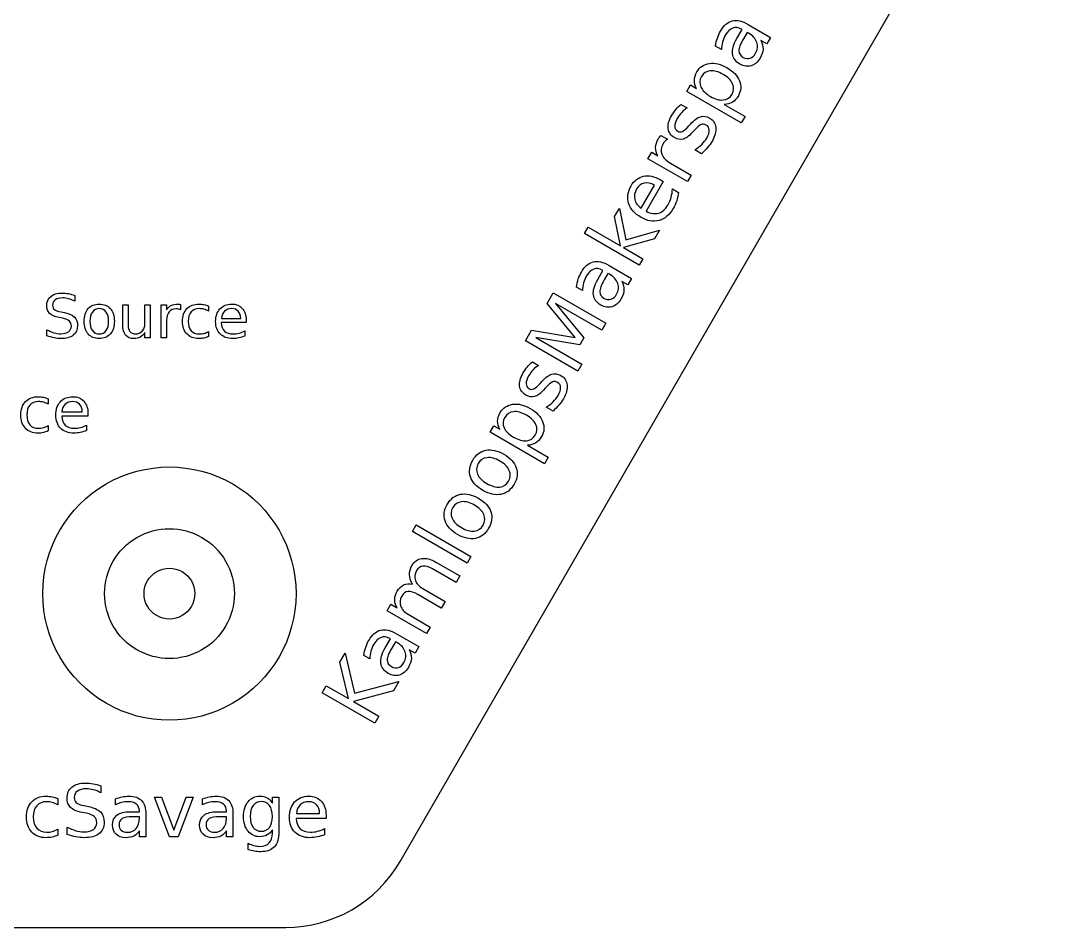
# Model space of a CAD drawing. Extents: x -1 to 378, y 24 to 215.
# Drawn here: x 55.05 to 86.24, y 134.18 to 161.64 of the extents above; entities that cross this region are included whole.
import ezdxf

# ---------------------------------------------------------------- set-up
doc = ezdxf.new("R2010")
doc.units = 0
doc.layers.add('Layer_1', color=7, linetype='CONTINUOUS')

msp = doc.modelspace()

# ---------------------------------------------------------------- linework, layer by layer
at = {"layer": 'Layer_1', "color": 7}
for p, q in [((66.550996, 136.183046), (86.241596, 170.288166)), ((58.792065, 144.289566), (58.792065, 144.289566)), ((23.705706, 134.183046), (63.086896, 134.183046))]:
    msp.add_line(p, q, dxfattribs=at)
at = {"layer": 'Layer_1', "color": 3}
for p, q in [((76.743335, 161.094915), (76.902132, 161.36996)), ((76.902132, 161.36996), (76.882911, 161.381058)), ((77.055654, 161.281324), (76.942989, 161.086252)), ((77.099345, 161.256099), (77.055654, 161.281324)), ((77.087852, 161.524278), (77.769075, 161.130974)), ((77.087889, 161.524257), (77.087852, 161.524278)), ((77.655824, 160.934816), (77.474592, 161.03945)), ((77.769075, 161.130974), (77.655824, 160.934816)), ((76.278886, 160.763215), (76.097655, 160.867849)), ((76.32867, 160.012385), (76.32867, 160.012385)), ((75.231435, 159.493087), (75.345303, 159.690312)), ((75.345303, 159.690312), (75.526534, 159.585678)), ((76.879586, 158.541526), (75.231435, 159.493087)), ((75.053036, 159.102851), (75.238533, 158.995754)), ((75.053045, 159.102838), (75.053036, 159.102851)), ((76.360187, 159.104368), (76.360206, 159.104358)), ((76.360206, 159.104358), (76.993454, 158.738752)), ((75.289512, 158.448906), (75.343241, 158.50744)), ((76.993454, 158.738752), (76.879586, 158.541526)), ((74.439471, 158.1636), (74.64173, 158.048233)), ((75.44589, 158.30603), (75.390512, 158.247033)), ((74.054631, 157.454733), (74.168499, 157.651958)), ((74.168499, 157.651958), (74.353996, 157.544861)), ((75.678273, 157.610399), (75.475715, 157.727346)), ((75.248636, 156.765374), (74.054631, 157.454733)), ((74.733514, 157.325746), (75.362504, 156.962599)), ((75.362504, 156.962599), (75.248636, 156.765374)), ((73.847493, 155.960993), (74.250193, 156.660956)), ((74.516936, 156.768495), (73.996225, 155.866596)), ((74.420981, 156.823894), (74.420987, 156.823891)), ((74.420987, 156.823891), (74.516936, 156.768495)), ((74.794311, 156.547234), (74.979808, 156.440137)), ((73.043948, 155.704249), (73.18859, 155.954776)), ((73.18859, 155.954776), (73.381604, 154.999007)), ((73.220951, 154.82169), (73.043948, 155.704249)), ((72.127358, 155.190109), (72.241226, 155.387335)), ((72.241226, 155.387335), (73.220951, 154.82169)), ((73.786177, 154.23239), (72.127358, 155.190109)), ((74.250262, 155.03621), (73.3169, 154.766294)), ((73.381604, 154.999007), (74.397983, 155.29207)), ((74.397983, 155.29207), (74.250262, 155.03621)), ((73.3169, 154.766294), (73.900045, 154.429616)), ((73.900045, 154.429616), (73.786177, 154.23239)), ((72.530854, 153.798685), (72.689652, 154.073729)), ((72.689652, 154.073729), (72.67043, 154.084827)), ((72.875371, 154.228047), (73.556595, 153.834743)), ((72.875408, 154.228026), (72.875371, 154.228047)), ((72.843174, 153.985093), (72.730508, 153.790022)), ((72.886865, 153.959868), (72.843174, 153.985093)), ((73.556595, 153.834743), (73.443343, 153.638585)), ((72.066405, 153.466984), (71.885174, 153.571618)), ((73.443343, 153.638585), (73.262112, 153.74322)), ((56.697975, 153.321475), (56.697984, 153.321454)), ((56.697984, 153.321454), (56.697984, 153.14641)), ((70.997993, 153.078878), (71.183258, 153.399768)), ((71.183258, 153.399768), (72.774911, 152.480827)), ((57.436366, 152.918944), (57.436368, 152.918942)), ((57.436368, 153.057555), (57.436368, 153.057555)), ((58.146318, 152.431128), (58.146318, 153.033564)), ((58.146318, 153.033564), (58.309812, 153.033564)), ((58.309812, 153.033564), (58.309812, 152.437348)), ((58.557717, 153.057555), (58.557717, 153.057555)), ((58.816292, 152.469332), (58.816292, 153.03356)), ((58.816292, 153.03356), (58.979785, 153.03356)), ((58.979785, 153.03356), (58.979785, 152.038385)), ((59.312095, 152.038449), (59.312095, 153.033624)), ((59.312095, 153.033624), (59.476477, 153.033624)), ((59.476477, 153.033624), (59.476477, 152.879016)), ((59.894103, 153.048719), (59.894984, 152.880733)), ((60.745326, 152.995363), (60.745326, 152.995357)), ((60.745326, 152.995357), (60.745326, 152.842526)), ((71.845386, 152.045225), (70.997993, 153.078878)), ((72.653659, 152.270812), (71.256028, 153.077734)), ((71.256028, 153.077734), (72.110725, 152.037016)), ((56.333673, 152.626624), (56.224384, 152.647955)), ((56.277698, 152.819415), (56.386097, 152.797206)), ((59.476477, 152.562693), (59.476477, 152.038449)), ((61.136289, 152.623942), (61.719176, 152.624827)), ((61.882664, 152.57684), (61.88267, 152.57685)), ((61.88267, 152.57685), (61.88267, 152.496876)), ((55.849417, 152.097045), (55.849417, 152.281864)), ((58.146321, 152.431129), (58.146318, 152.431128)), ((60.745326, 152.227653), (60.745326, 152.0766)), ((61.88267, 152.496876), (61.130956, 152.496876)), ((61.84446, 152.243633), (61.84446, 152.089026)), ((70.342486, 151.943508), (70.527752, 152.264398)), ((70.527752, 152.264398), (71.845386, 152.045225)), ((72.774911, 152.480827), (72.653659, 152.270812)), ((58.816292, 152.038385), (58.816292, 152.191216)), ((58.979785, 152.038385), (58.816292, 152.038385)), ((59.476477, 152.038449), (59.312095, 152.038449)), ((71.934139, 151.024567), (70.342486, 151.943508)), ((71.98578, 151.820606), (70.657144, 152.040437)), ((70.657144, 152.040437), (72.054775, 151.233514)), ((72.110725, 152.037016), (71.98578, 151.820606)), ((70.552502, 151.307696), (70.737999, 151.2006)), ((70.55251, 151.307683), (70.552502, 151.307696)), ((72.054775, 151.233514), (71.934139, 151.024567)), ((70.788978, 150.653752), (70.842706, 150.712286)), ((70.945356, 150.510875), (70.889977, 150.451878)), ((55.892351, 150.186719), (55.892351, 150.186713)), ((55.892351, 150.186713), (55.892351, 150.025303)), ((56.305251, 149.794445), (56.920867, 149.795384)), ((57.093538, 149.744713), (57.093538, 149.660254)), ((57.093538, 149.744707), (57.093538, 149.744713)), ((71.177735, 149.815239), (70.975177, 149.932186)), ((57.093538, 149.660254), (56.299628, 149.660254)), ((57.053186, 149.392799), (57.053186, 149.229514)), ((70.370632, 149.69276), (70.370632, 149.69276)), ((55.892351, 149.375916), (55.892351, 149.216383)), ((69.273396, 149.173462), (69.387264, 149.370687)), ((70.921548, 148.221901), (69.273396, 149.173462)), ((69.387264, 149.370687), (69.568496, 149.266053)), ((70.402149, 148.784743), (70.402167, 148.784733)), ((70.402167, 148.784733), (71.035416, 148.419126)), ((68.745435, 148.325493), (68.745435, 148.325493)), ((68.911747, 148.229473), (68.911747, 148.229473)), ((71.035416, 148.419126), (70.921548, 148.221901)), ((67.974832, 146.990768), (67.974832, 146.990768)), ((68.141144, 146.894748), (68.141144, 146.894748)), ((66.922076, 146.174296), (67.035328, 146.370453)), ((67.035328, 146.370453), (68.694146, 145.412734)), ((68.580894, 145.216577), (66.922076, 146.174296)), ((68.694146, 145.412734), (68.580894, 145.216577)), ((68.240524, 144.627037), (67.526251, 145.039423)), ((67.633724, 145.24034), (68.354392, 144.824262)), ((68.354392, 144.824262), (68.240524, 144.627037)), ((66.924269, 144.575312), (66.924274, 144.575334)), ((67.233322, 144.440962), (67.90815, 144.051349)), ((67.794282, 143.854124), (67.08001, 144.266509)), ((66.154032, 143.770564), (66.2679, 143.967789)), ((66.2679, 143.967789), (66.453397, 143.860693)), ((67.90815, 144.051349), (67.794282, 143.854124)), ((67.348037, 143.081205), (66.154032, 143.770564)), ((66.787077, 143.668043), (67.461905, 143.27843)), ((67.461905, 143.27843), (67.348037, 143.081205)), ((66.092725, 142.647518), (66.251523, 142.922562)), ((66.251523, 142.922562), (66.232301, 142.93366)), ((66.437242, 143.07688), (67.118466, 142.683576)), ((66.437279, 143.076859), (66.437242, 143.07688)), ((66.405045, 142.833926), (66.292379, 142.638855)), ((66.448736, 142.808702), (66.405045, 142.833926)), ((67.005214, 142.487419), (66.823983, 142.592053)), ((67.118466, 142.683576), (67.005214, 142.487419)), ((64.724202, 142.212355), (64.884233, 142.489535)), ((64.884233, 142.489535), (65.170136, 141.271186)), ((65.628276, 142.315817), (65.447045, 142.420451)), ((64.98451, 141.109703), (64.724202, 142.212355)), ((65.170136, 141.271186), (66.508505, 141.627093)), ((66.508505, 141.627093), (66.344783, 141.343518)), ((64.187486, 141.282734), (64.311817, 141.498083)), ((65.779139, 140.363793), (64.187486, 141.282734)), ((64.311817, 141.498083), (64.98451, 141.109703)), ((66.344783, 141.343518), (65.136958, 141.021687)), ((65.136958, 141.021687), (65.90347, 140.579142)), ((65.90347, 140.579142), (65.779139, 140.363793)), ((57.487762, 138.473192), (57.487762, 138.473167)), ((57.487762, 138.473167), (57.487762, 138.262637)), ((56.17862, 138.080985), (56.17862, 138.080961)), ((56.17862, 138.080961), (56.17862, 137.897146)), ((56.982277, 137.869333), (57.112655, 137.842611)), ((57.924855, 137.890772), (57.924855, 138.072448)), ((59.113229, 138.126914), (59.32162, 138.126914)), ((59.562077, 136.929985), (59.113229, 138.126914)), ((59.32162, 138.126914), (59.69566, 137.12235)), ((59.69566, 137.12235), (60.069701, 138.126914)), ((60.278092, 138.126914), (59.82925, 136.929985)), ((60.069701, 138.126914), (60.278092, 138.126914)), ((60.562364, 137.890772), (60.562364, 138.072448)), ((62.679428, 137.945195), (62.679428, 138.126871)), ((62.679428, 138.126871), (62.876064, 138.126871)), ((62.876064, 138.126871), (62.876064, 137.078535)), ((57.049602, 137.637463), (56.918151, 137.66313)), ((58.375836, 137.685568), (58.651559, 137.685568)), ((58.651559, 137.685568), (58.651559, 137.704787)), ((58.848195, 137.612942), (58.848195, 137.612874)), ((58.848195, 137.612874), (58.848195, 136.929985)), ((61.013345, 137.685568), (61.289068, 137.685568)), ((61.289068, 137.685568), (61.289068, 137.704787)), ((61.485704, 137.612942), (61.485704, 137.612874)), ((61.485704, 137.612874), (61.485704, 136.929985)), ((62.679428, 137.542344), (62.679428, 137.542344)), ((63.407198, 137.634264), (64.108259, 137.63533)), ((64.304895, 137.577609), (64.304895, 137.48143)), ((64.304895, 137.577609), (64.304895, 137.577609)), ((58.651559, 137.531711), (58.455989, 137.531655)), ((58.651559, 137.487878), (58.651559, 137.531711)), ((61.289068, 137.531711), (61.093498, 137.531655)), ((61.289068, 137.487878), (61.289068, 137.531711)), ((64.304895, 137.48143), (63.400787, 137.48143)), ((56.17862, 137.157602), (56.17862, 136.975926)), ((56.46717, 137.000509), (56.46717, 137.222794)), ((58.651559, 136.929985), (58.651559, 137.111661)), ((58.848195, 136.929985), (58.651559, 136.929985)), ((59.82925, 136.929985), (59.562077, 136.929985)), ((61.289068, 136.929985), (61.289068, 137.111661)), ((61.485704, 136.929985), (61.289068, 136.929985)), ((62.679428, 137.04327), (62.679428, 137.140515)), ((64.258941, 137.176841), (64.258941, 136.990893)), ((61.950585, 136.537779), (61.950585, 136.729077))]:
    msp.add_line(p, q, dxfattribs=at)
at = {"layer": 'Layer_1', "color": 5}
msp.add_line((57.595372, 144.289566), (57.595372, 144.289566), dxfattribs=at)
at = {"layer": 'Layer_1', "color": 6}
msp.add_line((63.395427, 144.289566), (63.395427, 144.289566), dxfattribs=at)
at = {"layer": 'Layer_1', "color": 3}
for points in [[(76.249033, 161.322022), (76.348744, 161.494727), (76.467996, 161.597869), (76.606788, 161.631447)], [(76.606788, 161.631447), (76.745578, 161.665032), (76.905945, 161.629302), (77.087889, 161.524257)], [(76.156462, 161.112501), (76.181245, 161.188216), (76.212102, 161.258056), (76.249033, 161.322022)], [(76.622257, 161.412149), (76.53845, 161.38188), (76.465567, 161.313087), (76.403606, 161.205767)], [(76.882911, 161.381058), (76.792649, 161.433171), (76.705764, 161.443534), (76.622257, 161.412149)], [(77.350197, 160.979075), (77.31089, 161.089899), (77.227273, 161.18224), (77.099345, 161.256099)], [(76.097655, 160.867849), (76.111396, 160.955629), (76.130998, 161.037179), (76.156462, 161.112501)], [(76.313039, 160.99225), (76.292053, 160.918134), (76.280669, 160.841789), (76.278886, 160.763215)], [(76.403606, 161.205767), (76.364214, 161.137538), (76.334025, 161.066366), (76.313039, 160.99225)], [(76.613018, 160.632846), (76.596901, 160.7625), (76.64034, 160.916523), (76.743335, 161.094915)], [(76.942989, 161.086252), (76.851484, 160.927761), (76.80621, 160.807491), (76.807167, 160.725442)], [(77.314534, 160.651415), (77.377315, 160.760154), (77.389202, 160.869374), (77.350197, 160.979075)], [(77.474592, 161.03945), (77.521235, 160.952824), (77.542682, 160.866053), (77.538932, 160.779139)], [(76.839294, 160.323106), (76.704967, 160.40066), (76.629542, 160.503906), (76.613018, 160.632846)], [(76.807167, 160.725442), (76.808125, 160.643393), (76.852313, 160.577132), (76.939731, 160.526661)], [(77.145431, 160.498878), (77.212621, 160.521682), (77.268988, 160.572528), (77.314534, 160.651415)], [(77.538932, 160.779139), (77.534492, 160.692628), (77.504369, 160.601042), (77.448562, 160.504381)], [(75.536867, 160.088585), (75.620577, 160.233574), (75.746056, 160.31796), (75.913304, 160.341743)], [(75.913304, 160.341743), (76.080966, 160.366242), (76.25861, 160.324328), (76.446237, 160.216002)], [(77.177574, 160.271369), (77.067192, 160.239385), (76.954432, 160.256631), (76.839294, 160.323106)], [(76.939731, 160.526661), (77.00938, 160.48645), (77.077947, 160.477188), (77.145431, 160.498878)], [(77.448562, 160.504381), (77.377986, 160.38214), (77.287657, 160.30447), (77.177574, 160.271369)], [(75.458615, 159.832419), (75.460312, 159.915778), (75.486396, 160.001166), (75.536867, 160.088585)], [(75.937954, 160.11856), (75.821454, 160.107172), (75.73325, 160.049594), (75.673339, 159.945826)], [(76.32867, 160.012385), (76.184397, 160.095682), (76.054158, 160.131073), (75.937954, 160.11856)], [(76.617047, 159.726486), (76.569073, 159.833787), (76.472948, 159.929087), (76.32867, 160.012385)], [(76.446237, 160.216002), (76.633867, 160.107673), (76.75899, 159.974785), (76.821604, 159.817336)], [(75.526534, 159.585678), (75.479261, 159.667934), (75.456621, 159.750181), (75.458615, 159.832419)], [(75.673339, 159.945826), (75.613431, 159.842063), (75.607465, 159.736532), (75.655441, 159.629235)], [(76.598694, 159.411572), (76.658605, 159.51534), (76.664722, 159.620311), (76.617047, 159.726486)], [(76.821604, 159.817336), (76.884628, 159.660605), (76.874285, 159.509746), (76.790575, 159.364756)], [(75.655441, 159.629235), (75.703118, 159.523054), (75.799093, 159.428316), (75.943367, 159.34502)], [(76.334535, 159.23716), (76.450733, 159.249671), (76.538786, 159.307809), (76.598694, 159.411572)], [(74.902908, 158.953556), (74.950497, 159.011369), (75.000542, 159.061129), (75.053045, 159.102838)], [(75.943367, 159.34502), (76.087644, 159.261721), (76.218034, 159.225768), (76.334535, 159.23716)], [(76.608892, 159.168306), (76.537961, 159.125869), (76.455059, 159.104556), (76.360187, 159.104368)], [(76.790575, 159.364756), (76.740104, 159.277338), (76.679543, 159.211855), (76.608892, 159.168306)], [(74.664698, 158.366152), (74.649535, 158.481045), (74.684217, 158.611694), (74.768744, 158.758099)], [(74.768744, 158.758099), (74.8106, 158.830596), (74.855321, 158.895748), (74.902908, 158.953556)], [(75.074859, 158.859976), (75.026154, 158.808497), (74.983336, 158.750775), (74.946405, 158.686809)], [(75.238533, 158.995754), (75.17809, 158.956732), (75.123531, 158.911473), (75.074859, 158.859976)], [(75.641215, 158.730558), (75.729285, 158.758366), (75.822005, 158.744161), (75.919373, 158.687945)], [(74.946405, 158.686809), (74.890189, 158.589441), (74.862854, 158.507616), (74.8644, 158.441337)], [(74.8644, 158.441337), (74.866357, 158.375769), (74.897181, 158.325754), (74.956871, 158.291292)], [(75.094706, 158.281358), (75.140399, 158.301407), (75.205334, 158.357257), (75.289512, 158.448906)], [(75.343241, 158.50744), (75.453524, 158.629499), (75.552849, 158.703872), (75.641215, 158.730558)], [(75.664006, 158.494235), (75.615066, 158.475139), (75.542361, 158.412403), (75.44589, 158.30603)], [(75.817993, 158.477824), (75.764689, 158.508598), (75.71336, 158.514069), (75.664006, 158.494235)], [(75.909235, 158.325649), (75.905982, 158.393858), (75.875568, 158.444583), (75.817993, 158.477824)], [(75.919373, 158.687945), (76.030248, 158.623932), (76.092581, 158.52919), (76.106373, 158.403721)], [(74.400636, 158.113529), (74.411298, 158.129177), (74.424243, 158.145868), (74.439471, 158.1636)], [(74.855888, 158.09657), (74.743594, 158.161403), (74.679864, 158.251264), (74.664698, 158.366152)], [(74.956871, 158.291292), (75.002356, 158.265031), (75.048301, 158.26172), (75.094706, 158.281358)], [(75.390512, 158.247033), (75.294757, 158.140273), (75.20499, 158.075067), (75.121213, 158.051416)], [(75.833058, 158.085338), (75.886401, 158.177732), (75.911793, 158.257835), (75.909235, 158.325649)], [(76.106373, 158.403721), (76.120576, 158.278963), (76.083362, 158.139828), (75.994732, 157.986316)], [(74.285955, 157.798775), (74.288562, 157.8854), (74.317152, 157.975976), (74.371726, 158.070501)], [(74.371726, 158.070501), (74.379524, 158.084007), (74.38916, 158.098349), (74.400636, 158.113529)], [(74.513351, 157.911978), (74.44934, 157.801107), (74.436348, 157.694893), (74.474375, 157.593334)], [(74.572173, 157.991735), (74.551012, 157.969835), (74.531405, 157.943249), (74.513351, 157.911978)], [(74.64173, 158.048233), (74.616226, 158.033559), (74.59304, 158.014727), (74.572173, 157.991735)], [(75.121213, 158.051416), (75.036723, 158.028175), (74.948282, 158.043226), (74.855888, 158.09657)], [(75.475715, 157.727346), (75.555239, 157.77809), (75.624907, 157.833103), (75.684719, 157.892385)], [(75.684719, 157.892385), (75.74381, 157.952083), (75.793257, 158.016401), (75.833058, 158.085338)], [(75.994732, 157.986316), (75.957801, 157.92235), (75.912843, 157.85923), (75.859858, 157.796956)], [(74.353996, 157.544861), (74.305298, 157.627939), (74.282618, 157.712577), (74.285955, 157.798775)], [(74.474375, 157.593334), (74.5121, 157.492905), (74.59848, 157.403709), (74.733514, 157.325746)], [(75.859858, 157.796956), (75.807972, 157.73499), (75.747444, 157.672805), (75.678273, 157.610399)], [(73.543251, 156.635569), (73.635987, 156.796192), (73.761116, 156.893101), (73.918638, 156.926296)], [(73.918638, 156.926296), (74.075853, 156.960612), (74.243301, 156.926478), (74.420981, 156.823894)], [(73.469142, 156.108357), (73.415145, 156.280732), (73.439848, 156.456469), (73.543251, 156.635569)], [(73.940948, 156.718677), (73.843339, 156.697327), (73.766632, 156.638323), (73.710827, 156.541667)], [(74.250193, 156.660956), (74.141934, 156.721289), (74.038853, 156.74053), (73.940948, 156.718677)], [(73.710827, 156.541667), (73.647636, 156.432216), (73.627874, 156.326593), (73.651543, 156.224797)], [(74.657128, 156.053598), (74.700621, 156.128931), (74.733445, 156.207111), (74.755602, 156.288139)], [(74.755602, 156.288139), (74.778164, 156.369871), (74.791068, 156.456236), (74.794311, 156.547234)], [(74.979808, 156.440137), (74.969045, 156.352537), (74.95014, 156.267266), (74.923094, 156.184326)], [(73.842857, 155.682225), (73.647412, 155.795066), (73.52284, 155.93711), (73.469142, 156.108357)], [(73.651543, 156.224797), (73.675627, 156.123711), (73.740943, 156.035777), (73.847493, 155.960993)], [(74.375551, 155.809631), (74.488176, 155.842212), (74.582035, 155.923535), (74.657128, 156.053598)], [(74.816656, 155.945857), (74.706686, 155.755383), (74.564054, 155.63636), (74.388762, 155.588789)], [(74.923094, 156.184326), (74.89604, 156.101391), (74.86056, 156.021901), (74.816656, 155.945857)], [(74.388762, 155.588789), (74.21388, 155.541929), (74.031912, 155.573075), (73.842857, 155.682225)], [(73.996225, 155.866596), (74.136192, 155.797177), (74.262634, 155.778188), (74.375551, 155.809631)], [(72.036553, 154.025791), (72.136261, 154.198492), (72.255513, 154.301634), (72.394307, 154.335216)], [(72.409776, 154.115918), (72.32597, 154.08565), (72.253086, 154.016856), (72.191125, 153.909536)], [(72.394307, 154.335216), (72.533098, 154.368801), (72.693464, 154.333071), (72.875408, 154.228026)], [(72.67043, 154.084827), (72.580168, 154.13694), (72.493284, 154.147303), (72.409776, 154.115918)], [(71.885174, 153.571618), (71.898913, 153.659394), (71.918515, 153.740944), (71.943981, 153.81627)], [(71.943981, 153.81627), (71.968765, 153.891985), (71.999622, 153.961825), (72.036553, 154.025791)], [(72.191125, 153.909536), (72.151733, 153.841307), (72.121544, 153.770135), (72.100558, 153.696019)], [(72.400537, 153.336615), (72.384421, 153.466269), (72.42786, 153.620292), (72.530854, 153.798685)], [(72.730508, 153.790022), (72.639003, 153.63153), (72.59373, 153.51126), (72.594687, 153.429211)], [(73.137716, 153.682844), (73.09841, 153.793668), (73.014792, 153.886009), (72.886865, 153.959868)], [(72.100558, 153.696019), (72.07957, 153.6219), (72.068186, 153.545555), (72.066405, 153.466984)], [(73.102053, 153.355184), (73.164834, 153.463923), (73.176721, 153.573143), (73.137716, 153.682844)], [(73.326451, 153.482908), (73.322009, 153.396393), (73.291886, 153.304807), (73.236081, 153.20815)], [(73.262112, 153.74322), (73.308752, 153.656589), (73.330199, 153.569818), (73.326451, 153.482908)], [(55.844078, 153.010483), (55.844078, 153.127772), (55.885248, 153.220181), (55.967588, 153.28771)], [(55.967588, 153.28771), (56.050519, 153.355239), (56.164549, 153.389003), (56.309679, 153.389003)], [(56.103544, 153.186391), (56.050822, 153.148482), (56.02446, 153.094577), (56.02446, 153.024676)], [(56.330125, 153.243254), (56.232385, 153.243254), (56.156858, 153.2243), (56.103544, 153.186391)], [(56.309679, 153.389003), (56.371877, 153.389003), (56.43526, 153.383376), (56.499828, 153.372121)], [(56.505169, 153.219265), (56.444751, 153.235258), (56.386403, 153.243254), (56.330125, 153.243254)], [(56.499828, 153.372121), (56.564399, 153.360866), (56.630448, 153.343984), (56.697975, 153.321475)], [(56.697984, 153.14641), (56.629862, 153.178988), (56.565591, 153.203273), (56.505169, 153.219265)], [(72.626813, 153.026875), (72.492486, 153.104429), (72.417061, 153.207675), (72.400537, 153.336615)], [(72.594687, 153.429211), (72.595644, 153.347162), (72.639832, 153.280902), (72.72725, 153.230431)], [(72.72725, 153.230431), (72.796899, 153.190219), (72.865465, 153.180956), (72.932947, 153.202641)], [(72.932947, 153.202641), (73.000137, 153.225445), (73.056505, 153.276293), (73.102053, 153.355184)], [(73.236081, 153.20815), (73.165506, 153.085909), (73.075175, 153.008237), (72.96509, 152.975132)], [(55.933828, 152.773241), (55.873995, 152.830108), (55.844078, 152.909189), (55.844078, 153.010483)], [(56.02446, 153.024676), (56.02446, 152.966029), (56.041936, 152.921601), (56.076886, 152.891393)], [(56.076886, 152.891393), (56.11243, 152.861773), (56.179367, 152.83778), (56.277698, 152.819415)], [(56.979653, 152.535088), (56.979653, 152.698581), (57.019934, 152.826532), (57.100495, 152.918942)], [(57.100495, 152.918942), (57.18165, 153.011351), (57.293608, 153.057555), (57.436368, 153.057555)], [(57.436368, 152.918942), (57.348697, 152.918942), (57.279391, 152.884584), (57.228448, 152.815869)], [(57.643398, 152.814982), (57.592455, 152.88429), (57.523444, 152.918944), (57.436366, 152.918944)], [(57.436368, 153.057555), (57.578535, 153.057555), (57.690196, 153.011351), (57.77135, 152.918942)], [(57.77135, 152.918942), (57.852505, 152.826532), (57.893082, 152.698581), (57.893082, 152.535088)], [(59.476477, 152.879016), (59.510835, 152.939435), (59.555558, 152.984158), (59.610647, 153.013187)], [(59.763474, 152.911888), (59.671065, 152.911888), (59.599981, 152.881679), (59.550222, 152.821261)], [(59.610647, 153.013187), (59.665734, 153.042807), (59.732672, 153.057617), (59.811459, 153.057617)], [(59.834562, 152.903832), (59.813239, 152.909203), (59.789543, 152.911888), (59.763474, 152.911888)], [(59.811459, 153.057617), (59.822714, 153.057617), (59.835155, 153.056736), (59.848783, 153.054972)], [(59.894984, 152.880733), (59.876619, 152.891395), (59.856478, 152.899095), (59.834562, 152.903832)], [(59.848783, 153.054972), (59.862411, 153.05377), (59.877517, 153.051685), (59.894103, 153.048719)], [(59.958072, 152.535097), (59.958072, 152.697406), (60.0025, 152.825061), (60.091355, 152.918063)], [(60.091355, 152.918063), (60.180801, 153.011064), (60.303125, 153.057565), (60.458325, 153.057565)], [(60.465433, 152.918941), (60.3594, 152.918941), (60.277061, 152.885176), (60.218417, 152.817648)], [(60.458325, 153.057565), (60.508675, 153.057565), (60.557842, 153.052234), (60.605824, 153.041572)], [(60.605824, 152.899389), (60.559619, 152.912424), (60.512822, 152.918941), (60.465433, 152.918941)], [(60.605824, 153.041572), (60.653802, 153.031504), (60.700302, 153.016101), (60.745326, 152.995363)], [(60.745326, 152.842526), (60.69912, 152.868002), (60.65262, 152.886956), (60.605824, 152.899389)], [(60.960352, 152.526193), (60.960352, 152.689094), (61.004188, 152.818229), (61.091858, 152.913601)], [(61.091858, 152.913601), (61.18012, 153.009564), (61.29889, 153.057545), (61.448167, 153.057545)], [(61.230476, 152.841636), (61.175981, 152.7901), (61.144586, 152.717535), (61.136289, 152.623942)], [(61.449947, 152.918941), (61.358723, 152.918941), (61.285565, 152.893173), (61.230476, 152.841636)], [(61.448167, 153.057545), (61.582042, 153.057545), (61.687779, 153.014303), (61.765378, 152.927817)], [(61.643651, 152.838967), (61.595073, 152.892283), (61.530505, 152.918941), (61.449947, 152.918941)], [(61.719176, 152.624827), (61.717973, 152.714274), (61.692799, 152.785654), (61.643651, 152.838967)], [(61.765378, 152.927817), (61.843569, 152.841924), (61.882664, 152.724932), (61.882664, 152.57684)], [(72.96509, 152.975132), (72.85471, 152.943152), (72.741951, 152.9604), (72.626813, 153.026875)], [(56.224384, 152.647955), (56.090509, 152.674609), (55.993657, 152.716371), (55.933828, 152.773241)], [(56.530043, 152.543993), (56.490354, 152.580715), (56.424898, 152.608259), (56.333673, 152.626624)], [(56.386097, 152.797206), (56.519972, 152.771739), (56.618601, 152.726719), (56.681985, 152.662147)], [(56.590465, 152.391162), (56.590465, 152.456326), (56.570324, 152.50727), (56.530043, 152.543993)], [(56.681985, 152.662147), (56.745962, 152.598169), (56.777951, 152.512276), (56.777951, 152.404467)], [(57.100495, 152.151235), (57.019934, 152.244236), (56.979653, 152.372187), (56.979653, 152.535088)], [(57.228448, 152.815869), (57.177505, 152.747747), (57.152033, 152.654154), (57.152033, 152.535088)], [(57.152033, 152.535088), (57.152033, 152.416022), (57.177208, 152.322132), (57.227558, 152.253418)], [(57.719813, 152.535089), (57.719813, 152.65297), (57.694341, 152.746268), (57.643398, 152.814982)], [(57.643398, 152.254307), (57.694341, 152.323023), (57.719813, 152.416616), (57.719813, 152.535089)], [(57.893082, 152.535088), (57.893082, 152.372187), (57.852505, 152.244236), (57.77135, 152.151235)], [(59.550222, 152.821261), (59.501059, 152.761428), (59.476477, 152.675239), (59.476477, 152.562693)], [(60.090466, 152.15391), (60.002203, 152.248096), (59.958072, 152.375158), (59.958072, 152.535097)], [(60.218417, 152.817648), (60.15977, 152.750712), (60.130447, 152.656526), (60.130447, 152.535089)], [(60.130447, 152.535089), (60.130447, 152.413654), (60.15977, 152.319172), (60.218417, 152.251642)], [(61.098967, 152.151225), (61.006557, 152.243635), (60.960352, 152.368624), (60.960352, 152.526193)], [(55.849417, 152.281864), (55.922277, 152.240989), (55.993657, 152.210187), (56.063557, 152.189457)], [(56.269701, 152.158362), (56.372181, 152.158362), (56.451262, 152.178502), (56.506944, 152.218784)], [(56.506944, 152.218784), (56.562625, 152.259066), (56.590465, 152.316525), (56.590465, 152.391162)], [(56.777951, 152.404467), (56.777951, 152.275924), (56.734708, 152.17848), (56.648223, 152.112135)], [(57.227558, 152.253418), (57.278501, 152.185296), (57.348104, 152.151235), (57.436366, 152.151235)], [(57.436366, 152.151235), (57.523444, 152.151235), (57.592455, 152.185592), (57.643398, 152.254307)], [(58.235181, 152.119248), (58.175941, 152.190336), (58.146321, 152.294296), (58.146321, 152.431129)], [(58.309812, 152.437348), (58.309812, 152.343161), (58.328177, 152.272374), (58.364907, 152.224985)], [(58.364907, 152.224985), (58.401638, 152.178186), (58.456728, 152.154787), (58.530177, 152.154787)], [(58.530177, 152.154787), (58.61844, 152.154787), (58.688043, 152.182924), (58.738987, 152.239198)], [(58.738987, 152.239198), (58.790523, 152.295472), (58.816292, 152.372183), (58.816292, 152.469332)], [(60.218417, 152.251642), (60.277064, 152.184706), (60.359402, 152.151238), (60.465433, 152.151238)], [(60.605824, 152.1699), (60.652623, 152.182935), (60.699124, 152.202186), (60.745326, 152.227653)], [(61.130956, 152.496876), (61.138091, 152.384326), (61.171855, 152.298433), (61.232249, 152.239196)], [(61.232249, 152.239196), (61.293261, 152.18055), (61.377969, 152.151226), (61.486374, 152.151226)], [(61.668527, 152.174325), (61.727767, 152.189724), (61.786411, 152.212827), (61.84446, 152.243633)], [(56.068889, 152.033953), (55.998394, 152.048174), (55.925237, 152.069204), (55.849417, 152.097045)], [(56.063557, 152.189457), (56.133459, 152.168727), (56.202174, 152.158362), (56.269701, 152.158362)], [(56.269701, 152.012622), (56.20691, 152.012622), (56.139973, 152.019732), (56.068889, 152.033953)], [(56.648223, 152.112135), (56.56233, 152.045793), (56.436156, 152.012622), (56.269701, 152.012622)], [(57.436368, 152.012621), (57.293608, 152.012621), (57.18165, 152.058825), (57.100495, 152.151235)], [(57.77135, 152.151235), (57.690196, 152.058825), (57.578535, 152.012621), (57.436368, 152.012621)], [(58.495525, 152.012616), (58.381199, 152.012616), (58.294417, 152.04816), (58.235181, 152.119248)], [(58.677679, 152.056156), (58.625549, 152.027129), (58.564831, 152.012616), (58.495525, 152.012616)], [(58.816292, 152.191216), (58.776603, 152.130797), (58.730399, 152.085778), (58.677679, 152.056156)], [(60.447662, 152.01263), (60.297793, 152.01263), (60.178728, 152.059724), (60.090466, 152.15391)], [(60.603159, 152.028623), (60.554588, 152.017961), (60.502756, 152.01263), (60.447662, 152.01263)], [(60.465433, 152.151238), (60.512825, 152.151238), (60.559622, 152.157459), (60.605824, 152.1699)], [(60.745326, 152.0766), (60.699714, 152.055277), (60.652325, 152.039284), (60.603159, 152.028623)], [(61.476601, 152.012611), (61.317846, 152.012611), (61.191968, 152.058816), (61.098967, 152.151225)], [(61.664084, 152.032163), (61.602479, 152.019128), (61.539985, 152.012611), (61.476601, 152.012611)], [(61.486374, 152.151226), (61.549165, 152.151226), (61.609883, 152.158926), (61.668527, 152.174325)], [(61.84446, 152.089026), (61.785813, 152.064143), (61.725688, 152.045189), (61.664084, 152.032163)], [(70.402373, 151.158402), (70.449962, 151.216214), (70.500008, 151.265975), (70.55251, 151.307683)], [(70.164164, 150.570998), (70.149, 150.68589), (70.183682, 150.816539), (70.268209, 150.962944)], [(70.268209, 150.962944), (70.310063, 151.035437), (70.354784, 151.100589), (70.402373, 151.158402)], [(70.574324, 151.064821), (70.525619, 151.013343), (70.482801, 150.955621), (70.44587, 150.891655)], [(70.737999, 151.2006), (70.677555, 151.161577), (70.622997, 151.116318), (70.574324, 151.064821)], [(71.140681, 150.935404), (71.228751, 150.963211), (71.32147, 150.949007), (71.418839, 150.892791)], [(70.44587, 150.891655), (70.389654, 150.794286), (70.36232, 150.712462), (70.363866, 150.646182)], [(70.363866, 150.646182), (70.365823, 150.580614), (70.396646, 150.530599), (70.456337, 150.496137)], [(70.594171, 150.486203), (70.639864, 150.506252), (70.7048, 150.562102), (70.788978, 150.653752)], [(70.842706, 150.712286), (70.952989, 150.834344), (71.052314, 150.908717), (71.140681, 150.935404)], [(71.163471, 150.699081), (71.114508, 150.679943), (71.041803, 150.617208), (70.945356, 150.510875)], [(71.317458, 150.682669), (71.264155, 150.713444), (71.212826, 150.718914), (71.163471, 150.699081)], [(71.4087, 150.530494), (71.405447, 150.598703), (71.375033, 150.649428), (71.317458, 150.682669)], [(71.418839, 150.892791), (71.529713, 150.828777), (71.592047, 150.734036), (71.605839, 150.608566)], [(70.355354, 150.301415), (70.243059, 150.366248), (70.179329, 150.456109), (70.164164, 150.570998)], [(70.456337, 150.496137), (70.501822, 150.469876), (70.547767, 150.466565), (70.594171, 150.486203)], [(70.889977, 150.451878), (70.794222, 150.345118), (70.704456, 150.279913), (70.620678, 150.256261)], [(71.332523, 150.290183), (71.385867, 150.382577), (71.411259, 150.46268), (71.4087, 150.530494)], [(71.605839, 150.608566), (71.620041, 150.483808), (71.582827, 150.344671), (71.494194, 150.191155)], [(55.060904, 149.700614), (55.060904, 149.872033), (55.107825, 150.006853), (55.201668, 150.105075)], [(55.201668, 150.105075), (55.296136, 150.203297), (55.425326, 150.252408), (55.589239, 150.252408)], [(55.596746, 150.106011), (55.48476, 150.106011), (55.397799, 150.070351), (55.335863, 149.99903)], [(55.589239, 150.252408), (55.642418, 150.252408), (55.694345, 150.246777), (55.745018, 150.235514)], [(55.745018, 150.085365), (55.696223, 150.099129), (55.646799, 150.106011), (55.596746, 150.106011)], [(55.745018, 150.235514), (55.795688, 150.224877), (55.844799, 150.208612), (55.892351, 150.186719)], [(55.892351, 150.025303), (55.843556, 150.052206), (55.794445, 150.072226), (55.745018, 150.085365)], [(56.11945, 149.691217), (56.11945, 149.863262), (56.165746, 149.999647), (56.258338, 150.100371)], [(56.258338, 150.100371), (56.351555, 150.201721), (56.476991, 150.252396), (56.634647, 150.252396)], [(56.404728, 150.024358), (56.347172, 149.969928), (56.314013, 149.89329), (56.305251, 149.794445)], [(56.63652, 150.106004), (56.540175, 150.106004), (56.462911, 150.078789), (56.404728, 150.024358)], [(56.634647, 150.252396), (56.776037, 150.252396), (56.88771, 150.206726), (56.969665, 150.115386)], [(56.841097, 150.021545), (56.789794, 150.077851), (56.721601, 150.106004), (56.63652, 150.106004)], [(56.920867, 149.795384), (56.919584, 149.889853), (56.892994, 149.96524), (56.841097, 150.021545)], [(56.969665, 150.115386), (57.052247, 150.024671), (57.093538, 149.901112), (57.093538, 149.744707)], [(69.578829, 149.768959), (69.662536, 149.913945), (69.788015, 149.998331), (69.955266, 150.022118)], [(69.955266, 150.022118), (70.122928, 150.046617), (70.300572, 150.004703), (70.488199, 149.896377)], [(70.620678, 150.256261), (70.536189, 150.23302), (70.447747, 150.248072), (70.355354, 150.301415)], [(70.975177, 149.932186), (71.054703, 149.982933), (71.124372, 150.037948), (71.184184, 150.097231)], [(71.184184, 150.097231), (71.243276, 150.156929), (71.292722, 150.221246), (71.332523, 150.290183)], [(71.494194, 150.191155), (71.457266, 150.127193), (71.412308, 150.064073), (71.35932, 150.001795)], [(55.335863, 149.99903), (55.27393, 149.928335), (55.242963, 149.828862), (55.242963, 149.70061)], [(69.500577, 149.512794), (69.502274, 149.596153), (69.528358, 149.681541), (69.578829, 149.768959)], [(69.979915, 149.798935), (69.863416, 149.787547), (69.775212, 149.729969), (69.715301, 149.626201)], [(70.370632, 149.69276), (70.226359, 149.776056), (70.09612, 149.811448), (69.979915, 149.798935)], [(70.488199, 149.896377), (70.675829, 149.788048), (70.800952, 149.655159), (70.863566, 149.497711)], [(71.35932, 150.001795), (71.307437, 149.939834), (71.246909, 149.877648), (71.177735, 149.815239)], [(55.200729, 149.298028), (55.107512, 149.397502), (55.060904, 149.531697), (55.060904, 149.700614)], [(55.242963, 149.70061), (55.242963, 149.572358), (55.27393, 149.472572), (55.335863, 149.401251)], [(55.335863, 149.401251), (55.397796, 149.330556), (55.484757, 149.295209), (55.596746, 149.295209)], [(56.265845, 149.2952), (56.168248, 149.392797), (56.11945, 149.524802), (56.11945, 149.691217)], [(56.299628, 149.660254), (56.307163, 149.541386), (56.342824, 149.450672), (56.406609, 149.38811)], [(56.867377, 149.319607), (56.929935, 149.335872), (56.991872, 149.360269), (57.053186, 149.392799)], [(69.568496, 149.266053), (69.521222, 149.348309), (69.498583, 149.430555), (69.500577, 149.512794)], [(69.715301, 149.626201), (69.655393, 149.522438), (69.649427, 149.416907), (69.697403, 149.30961)], [(70.659009, 149.40686), (70.611035, 149.514162), (70.51491, 149.609461), (70.370632, 149.69276)], [(70.640656, 149.091947), (70.700567, 149.195715), (70.706684, 149.300686), (70.659009, 149.40686)], [(70.863566, 149.497711), (70.926587, 149.340976), (70.916244, 149.190116), (70.832537, 149.045131)], [(55.577977, 149.148818), (55.419696, 149.148818), (55.293946, 149.198555), (55.200729, 149.298028)], [(55.742202, 149.165712), (55.690898, 149.15445), (55.636156, 149.148818), (55.577977, 149.148818)], [(55.596746, 149.295209), (55.646799, 149.295209), (55.696223, 149.301778), (55.745018, 149.314916)], [(55.892351, 149.216383), (55.844181, 149.193857), (55.794131, 149.176967), (55.742202, 149.165712)], [(55.745018, 149.314916), (55.794438, 149.32868), (55.843549, 149.349013), (55.892351, 149.375916)], [(56.664676, 149.148806), (56.497011, 149.148806), (56.364067, 149.197604), (56.265845, 149.2952)], [(56.406609, 149.38811), (56.471043, 149.326176), (56.560507, 149.29521), (56.674999, 149.29521)], [(56.862685, 149.169452), (56.797617, 149.155688), (56.731614, 149.148806), (56.664676, 149.148806)], [(56.674999, 149.29521), (56.741317, 149.29521), (56.805443, 149.303342), (56.867377, 149.319607)], [(57.053186, 149.229514), (56.991253, 149.203236), (56.927752, 149.183216), (56.862685, 149.169452)], [(69.697403, 149.30961), (69.74508, 149.203429), (69.841055, 149.108691), (69.985329, 149.025395)], [(70.376497, 148.917535), (70.492695, 148.930046), (70.580748, 148.988184), (70.640656, 149.091947)], [(69.985329, 149.025395), (70.129606, 148.942096), (70.259996, 148.906143), (70.376497, 148.917535)], [(70.650854, 148.848681), (70.579923, 148.806243), (70.497021, 148.784931), (70.402149, 148.784743)], [(70.832537, 149.045131), (70.782066, 148.957713), (70.721505, 148.892229), (70.650854, 148.848681)], [(68.745435, 148.325493), (68.843916, 148.496066), (68.976701, 148.598031), (69.143792, 148.631386)], [(69.143792, 148.631386), (69.310878, 148.664743), (69.4925, 148.624797), (69.688658, 148.511545)], [(69.688658, 148.511545), (69.884107, 148.398702), (70.009515, 148.261386), (70.064882, 148.099595)], [(68.67909, 147.826498), (68.624431, 147.98788), (68.646546, 148.154212), (68.745435, 148.325493)], [(68.911747, 148.229473), (68.85102, 148.124289), (68.844233, 148.017337), (68.891387, 147.908616)], [(69.179892, 148.405856), (69.061448, 148.392743), (68.972066, 148.333948), (68.911747, 148.229473)], [(69.568635, 148.30366), (69.427205, 148.385314), (69.297624, 148.41938), (69.179892, 148.405856)], [(69.852585, 148.017476), (69.80543, 148.126197), (69.710781, 148.221592), (69.568635, 148.30366)], [(68.891387, 147.908616), (68.937829, 147.800306), (69.032477, 147.704913), (69.17533, 147.622436)], [(69.832837, 147.697681), (69.893156, 147.802157), (69.899739, 147.908755), (69.852585, 148.017476)], [(70.064882, 148.099595), (70.119536, 147.938215), (70.097623, 147.772238), (69.999143, 147.601665)], [(69.055924, 147.415619), (68.859767, 147.52887), (68.734155, 147.66583), (68.67909, 147.826498)], [(69.17533, 147.622436), (69.318188, 147.539958), (69.448277, 147.505124), (69.565599, 147.517936)], [(69.565599, 147.517936), (69.682619, 147.531871), (69.771698, 147.591786), (69.832837, 147.697681)], [(69.999143, 147.601665), (69.900254, 147.430384), (69.767266, 147.328064), (69.600179, 147.294707)], [(67.974832, 146.990768), (68.07331, 147.161338), (68.206094, 147.2633), (68.373185, 147.296655)], [(68.373185, 147.296655), (68.540271, 147.330013), (68.721893, 147.290066), (68.91805, 147.176814)], [(69.600179, 147.294707), (69.432792, 147.262472), (69.251374, 147.302776), (69.055924, 147.415619)], [(67.908482, 146.491767), (67.853824, 146.653149), (67.87594, 146.819483), (67.974832, 146.990768)], [(68.409288, 147.071131), (68.290844, 147.058018), (68.201463, 146.999224), (68.141144, 146.894748)], [(68.798028, 146.968929), (68.656598, 147.050583), (68.527018, 147.084651), (68.409288, 147.071131)], [(69.081981, 146.682752), (69.034824, 146.791468), (68.940173, 146.886861), (68.798028, 146.968929)], [(68.91805, 147.176814), (69.1135, 147.063971), (69.238908, 146.926655), (69.294274, 146.764864)], [(68.141144, 146.894748), (68.080414, 146.78956), (68.073626, 146.682606), (68.12078, 146.573885)], [(69.062233, 146.362957), (69.122552, 146.467432), (69.129135, 146.574031), (69.081981, 146.682752)], [(69.294274, 146.764864), (69.348929, 146.603484), (69.327017, 146.437509), (69.228539, 146.26694)], [(68.285317, 146.080888), (68.08916, 146.194139), (67.963548, 146.331099), (67.908482, 146.491767)], [(68.12078, 146.573885), (68.167222, 146.465575), (68.26187, 146.370182), (68.404723, 146.287705)], [(68.404723, 146.287705), (68.547581, 146.205227), (68.67767, 146.170393), (68.794991, 146.183205)], [(68.794991, 146.183205), (68.912012, 146.19714), (69.001092, 146.257057), (69.062233, 146.362957)], [(68.829572, 145.959976), (68.662185, 145.927741), (68.480766, 145.968045), (68.285317, 146.080888)], [(69.228539, 146.26694), (69.129648, 146.095655), (68.996659, 145.993333), (68.829572, 145.959976)], [(66.906937, 145.14112), (66.978746, 145.265497), (67.07785, 145.336208), (67.204249, 145.353254)], [(67.204249, 145.353254), (67.329943, 145.370714), (67.473102, 145.333075), (67.633724, 145.24034)], [(66.830737, 144.863876), (66.828196, 144.956316), (66.853596, 145.048731), (66.906937, 145.14112)], [(67.23637, 145.12575), (67.157542, 145.117238), (67.094125, 145.071408), (67.04612, 144.988262)], [(67.526251, 145.039423), (67.411825, 145.105486), (67.315198, 145.134262), (67.23637, 145.12575)], [(66.924274, 144.575334), (66.864457, 144.675256), (66.833278, 144.771437), (66.830737, 144.863876)], [(67.04612, 144.988262), (66.987443, 144.88663), (66.974835, 144.78683), (67.008297, 144.688862)], [(66.460698, 144.368197), (66.510758, 144.454904), (66.575259, 144.515742), (66.654202, 144.550711)], [(66.654202, 144.550711), (66.733557, 144.586393), (66.823579, 144.594593), (66.924269, 144.575312)], [(67.008297, 144.688862), (67.041756, 144.59089), (67.116764, 144.508256), (67.233322, 144.440962)], [(66.453397, 143.860693), (66.406044, 143.947734), (66.383009, 144.03258), (66.384291, 144.115229)], [(66.384291, 144.115229), (66.385578, 144.197876), (66.411046, 144.282199), (66.460698, 144.368197)], [(66.598646, 144.213213), (66.540788, 144.113), (66.528946, 144.013705), (66.563119, 143.915326)], [(66.790128, 144.352837), (66.7113, 144.344325), (66.647473, 144.297783), (66.598646, 144.213213)], [(67.08001, 144.266509), (66.964872, 144.332984), (66.868245, 144.36176), (66.790128, 144.352837)], [(66.563119, 143.915326), (66.596578, 143.817354), (66.671231, 143.734926), (66.787077, 143.668043)], [(65.598424, 142.874624), (65.698135, 143.047329), (65.817386, 143.150471), (65.956178, 143.184049)], [(65.956178, 143.184049), (66.094969, 143.217634), (66.255335, 143.181904), (66.437279, 143.076859)], [(65.505852, 142.665104), (65.530636, 142.740818), (65.561493, 142.810658), (65.598424, 142.874624)], [(65.971647, 142.964751), (65.887841, 142.934483), (65.814957, 142.865689), (65.752996, 142.75837)], [(66.232301, 142.93366), (66.142039, 142.985773), (66.055155, 142.996137), (65.971647, 142.964751)], [(65.447045, 142.420451), (65.460786, 142.508231), (65.480389, 142.589781), (65.505852, 142.665104)], [(65.662429, 142.544852), (65.641443, 142.470737), (65.630059, 142.394392), (65.628276, 142.315817)], [(65.752996, 142.75837), (65.713604, 142.69014), (65.683415, 142.618968), (65.662429, 142.544852)], [(65.962408, 142.185448), (65.946292, 142.315102), (65.989731, 142.469126), (66.092725, 142.647518)], [(66.292379, 142.638855), (66.200874, 142.480364), (66.155601, 142.360093), (66.156558, 142.278044)], [(66.699587, 142.531677), (66.660281, 142.642501), (66.576663, 142.734842), (66.448736, 142.808702)], [(66.663924, 142.204017), (66.726705, 142.312756), (66.738592, 142.421976), (66.699587, 142.531677)], [(66.823983, 142.592053), (66.870625, 142.505426), (66.892072, 142.418656), (66.888322, 142.331741)], [(66.156558, 142.278044), (66.157515, 142.195995), (66.201703, 142.129735), (66.289121, 142.079264)], [(66.888322, 142.331741), (66.883883, 142.24523), (66.853759, 142.153644), (66.797952, 142.056983)], [(66.188684, 141.875708), (66.054357, 141.953262), (65.978932, 142.056509), (65.962408, 142.185448)], [(66.289121, 142.079264), (66.35877, 142.039052), (66.427337, 142.029791), (66.494822, 142.05148)], [(66.494822, 142.05148), (66.562011, 142.074284), (66.618379, 142.12513), (66.663924, 142.204017)], [(66.797952, 142.056983), (66.727377, 141.934743), (66.637047, 141.857072), (66.526964, 141.823972)], [(66.526964, 141.823972), (66.416582, 141.791988), (66.303822, 141.809233), (66.188684, 141.875708)], [(56.609303, 138.432582), (56.709047, 138.513801), (56.846195, 138.55441), (57.020747, 138.55441)], [(57.020747, 138.55441), (57.095555, 138.55441), (57.171787, 138.547653), (57.249443, 138.534137)], [(57.249443, 138.534137), (57.327103, 138.520621), (57.406543, 138.500306), (57.487762, 138.473192)], [(56.460759, 138.099151), (56.460759, 138.24022), (56.510274, 138.351363), (56.609303, 138.432582)], [(56.772813, 138.310704), (56.709405, 138.265106), (56.6777, 138.200272), (56.6777, 138.116201)], [(57.045324, 138.379096), (56.927769, 138.379096), (56.836933, 138.356299), (56.772813, 138.310704)], [(57.25586, 138.350266), (57.183189, 138.369486), (57.11301, 138.379096), (57.045324, 138.379096)], [(57.487762, 138.262637), (57.405828, 138.30182), (57.328527, 138.33103), (57.25586, 138.350266)], [(55.23177, 137.527371), (55.23177, 137.722581), (55.285203, 137.876116), (55.392069, 137.987974)], [(55.392069, 137.987974), (55.49965, 138.099829), (55.646773, 138.155756), (55.83344, 138.155756)], [(55.54489, 137.867213), (55.47436, 137.786705), (55.439095, 137.673424), (55.439095, 137.527371)], [(55.841984, 137.989041), (55.714456, 137.989041), (55.615425, 137.948431), (55.54489, 137.867213)], [(55.83344, 138.155756), (55.893997, 138.155756), (55.953129, 138.14935), (56.010838, 138.136537)], [(56.010838, 137.965543), (55.955266, 137.981208), (55.898982, 137.989041), (55.841984, 137.989041)], [(56.010838, 138.136537), (56.068547, 138.124426), (56.124474, 138.105909), (56.17862, 138.080985)], [(56.17862, 137.897146), (56.123048, 137.927773), (56.067121, 137.950572), (56.010838, 137.965543)], [(56.568694, 137.813813), (56.496737, 137.88221), (56.460759, 137.977323), (56.460759, 138.099151)], [(56.6777, 138.116201), (56.6777, 138.045667), (56.698718, 137.992232), (56.740753, 137.955896)], [(56.740753, 137.955896), (56.7835, 137.920267), (56.864008, 137.891413), (56.982277, 137.869333)], [(57.924855, 138.072448), (57.996811, 138.100224), (58.066631, 138.12089), (58.134313, 138.134447)], [(58.111875, 137.964508), (58.047041, 137.94814), (57.984701, 137.923562), (57.924855, 137.890772)], [(58.311717, 137.989059), (58.24332, 137.989059), (58.176706, 137.980876), (58.111875, 137.964508)], [(58.134313, 138.134447), (58.201999, 138.148707), (58.267902, 138.155837), (58.332022, 138.155837)], [(58.56179, 137.914251), (58.502656, 137.964123), (58.419298, 137.989059), (58.311717, 137.989059)], [(58.332022, 138.155837), (58.505148, 138.155837), (58.634459, 138.110952), (58.719956, 138.021181)], [(58.651559, 137.704787), (58.651559, 137.795269), (58.621636, 137.86509), (58.56179, 137.914251)], [(58.719956, 138.021181), (58.805449, 137.931411), (58.848195, 137.795331), (58.848195, 137.612942)], [(60.562364, 138.072448), (60.63432, 138.100224), (60.704142, 138.12089), (60.771828, 138.134447)], [(60.749384, 137.964508), (60.68455, 137.94814), (60.62221, 137.923562), (60.562364, 137.890772)], [(60.949226, 137.989059), (60.880833, 137.989059), (60.814219, 137.980876), (60.749384, 137.964508)], [(60.771828, 138.134447), (60.83951, 138.148707), (60.905411, 138.155837), (60.969531, 138.155837)], [(61.199299, 137.914251), (61.140165, 137.964123), (61.056807, 137.989059), (60.949226, 137.989059)], [(60.969531, 138.155837), (61.142657, 138.155837), (61.271968, 138.110952), (61.357465, 138.021181)], [(61.289068, 137.704787), (61.289068, 137.795269), (61.259145, 137.86509), (61.199299, 137.914251)], [(61.357465, 138.021181), (61.442958, 137.931411), (61.485704, 137.795331), (61.485704, 137.612942)], [(61.806314, 137.542325), (61.806314, 137.727562), (61.851197, 137.87611), (61.940963, 137.987968)], [(61.940963, 137.987968), (62.030734, 138.099823), (62.149003, 138.15575), (62.295772, 138.15575)], [(62.096996, 137.873636), (62.038573, 137.795265), (62.009361, 137.684834), (62.009361, 137.542344)], [(62.343858, 137.991192), (62.238414, 137.991192), (62.156127, 137.952007), (62.096996, 137.873636)], [(62.295772, 138.15575), (62.384112, 138.15575), (62.459989, 138.138287), (62.523401, 138.103361)], [(62.590726, 137.873636), (62.532302, 137.952007), (62.450013, 137.991192), (62.343858, 137.991192)], [(62.523401, 138.103361), (62.58681, 138.068435), (62.638819, 138.015713), (62.679428, 137.945195)], [(62.679428, 137.542344), (62.679428, 137.684834), (62.649861, 137.795265), (62.590726, 137.873636)], [(63.195601, 137.516695), (63.195601, 137.71262), (63.248323, 137.867936), (63.353767, 137.982643)], [(63.353767, 137.982643), (63.459922, 138.09806), (63.602768, 138.155769), (63.782305, 138.155769)], [(63.520483, 137.896092), (63.454933, 137.834105), (63.417172, 137.746829), (63.407198, 137.634264)], [(63.784444, 137.989066), (63.674726, 137.989066), (63.586739, 137.958074), (63.520483, 137.896092)], [(63.782305, 138.155769), (63.943321, 138.155769), (64.070495, 138.10376), (64.163829, 137.999742)], [(64.017418, 137.892886), (63.958998, 137.957006), (63.88134, 137.989066), (63.784444, 137.989066)], [(64.108259, 137.63533), (64.107019, 137.742911), (64.076738, 137.828763), (64.017418, 137.892886)], [(64.163829, 137.999742), (64.257873, 137.896435), (64.304895, 137.755724), (64.304895, 137.577609)], [(56.918151, 137.66313), (56.75714, 137.695204), (56.640654, 137.745432), (56.568694, 137.813813)], [(57.285781, 137.538072), (57.238046, 137.582244), (57.159319, 137.615374), (57.049602, 137.637463)], [(57.112655, 137.842611), (57.273671, 137.811984), (57.392293, 137.757838), (57.468523, 137.680174)], [(57.468523, 137.680174), (57.545468, 137.603229), (57.583941, 137.499922), (57.583941, 137.370253)], [(57.837219, 137.278395), (57.837219, 137.413049), (57.882105, 137.514574), (57.971875, 137.582972)], [(57.971875, 137.582972), (58.062357, 137.651369), (58.19701, 137.685568), (58.375836, 137.685568)], [(60.474735, 137.278395), (60.474735, 137.413049), (60.519618, 137.514574), (60.609384, 137.582972)], [(60.609384, 137.582972), (60.699866, 137.651369), (60.834519, 137.685568), (61.013345, 137.685568)], [(61.940963, 137.097755), (61.851197, 137.209609), (61.806314, 137.357799), (61.806314, 137.542325)], [(62.009361, 137.542344), (62.009361, 137.400564), (62.038573, 137.290489), (62.096996, 137.212118)], [(62.590726, 137.212118), (62.649861, 137.290489), (62.679428, 137.400564), (62.679428, 137.542344)], [(55.391002, 137.068906), (55.284848, 137.182187), (55.23177, 137.335008), (55.23177, 137.527371)], [(55.439095, 137.527371), (55.439095, 137.381318), (55.47436, 137.26768), (55.54489, 137.186457)], [(57.257993, 137.146938), (57.324964, 137.195384), (57.35845, 137.264493), (57.35845, 137.354263)], [(57.35845, 137.354263), (57.35845, 137.43263), (57.334227, 137.4939), (57.285781, 137.538072)], [(57.583941, 137.370253), (57.583941, 137.215652), (57.531932, 137.098453), (57.427914, 137.018656)], [(57.94516, 137.001606), (57.8732, 137.070715), (57.837219, 137.162978), (57.837219, 137.278395)], [(58.125763, 137.477158), (58.064496, 137.440826), (58.033862, 137.378844), (58.033862, 137.29121)], [(58.033862, 137.29121), (58.033862, 137.221387), (58.056659, 137.165815), (58.102253, 137.124495)], [(58.455989, 137.531655), (58.29711, 137.531655), (58.187035, 137.513489), (58.125763, 137.477158)], [(58.552168, 137.179029), (58.618429, 137.256685), (58.651559, 137.359634), (58.651559, 137.487878)], [(60.582669, 137.001606), (60.510713, 137.070715), (60.474735, 137.162978), (60.474735, 137.278395)], [(60.763278, 137.477158), (60.702007, 137.440826), (60.671371, 137.378844), (60.671371, 137.29121)], [(60.671371, 137.29121), (60.671371, 137.221387), (60.69417, 137.165815), (60.739768, 137.124495)], [(61.093498, 137.531655), (60.934623, 137.531655), (60.82455, 137.513489), (60.763278, 137.477158)], [(61.189683, 137.179029), (61.25594, 137.256685), (61.289068, 137.359634), (61.289068, 137.487878)], [(63.362317, 137.065707), (63.251173, 137.176851), (63.195601, 137.32718), (63.195601, 137.516695)], [(63.400787, 137.48143), (63.409343, 137.346061), (63.449953, 137.242754), (63.522616, 137.171509)], [(55.820613, 136.898985), (55.640361, 136.898985), (55.497157, 136.955626), (55.391002, 137.068906)], [(55.54489, 137.186457), (55.615425, 137.105949), (55.714456, 137.065695), (55.841984, 137.065695)], [(56.007633, 136.918205), (55.949213, 136.905392), (55.886873, 136.898985), (55.820613, 136.898985)], [(55.841984, 137.065695), (55.898982, 137.065695), (55.955266, 137.073176), (56.010838, 137.088138)], [(56.17862, 136.975926), (56.123763, 136.9503), (56.066768, 136.93106), (56.007633, 136.918205)], [(56.010838, 137.088138), (56.067121, 137.103804), (56.123048, 137.126958), (56.17862, 137.157602)], [(56.46717, 137.222794), (56.5548, 137.173633), (56.64065, 137.136585), (56.72472, 137.111648)], [(56.731131, 136.924634), (56.646349, 136.941746), (56.558362, 136.967038), (56.46717, 137.000509)], [(56.72472, 137.111648), (56.808791, 137.086725), (56.891436, 137.074263), (56.972655, 137.074263)], [(56.972655, 136.898967), (56.897136, 136.898967), (56.816628, 136.907523), (56.731131, 136.924634)], [(56.972655, 137.074263), (57.095909, 137.074263), (57.191022, 137.098488), (57.257993, 137.146938)], [(57.427914, 137.018656), (57.324607, 136.938863), (57.172854, 136.898967), (56.972655, 136.898967)], [(58.237975, 136.899016), (58.115436, 136.899016), (58.017831, 136.933213), (57.94516, 137.001606)], [(58.102253, 137.124495), (58.148562, 137.083906), (58.21126, 137.063612), (58.290346, 137.063612)], [(58.483777, 136.95029), (58.416805, 136.916108), (58.334872, 136.899016), (58.237975, 136.899016)], [(58.290346, 137.063612), (58.399349, 137.063612), (58.486623, 137.102084), (58.552168, 137.179029)], [(58.651559, 137.111661), (58.606676, 137.038994), (58.550748, 136.985203), (58.483777, 136.95029)], [(60.87549, 136.899016), (60.752947, 136.899016), (60.65534, 136.933213), (60.582669, 137.001606)], [(60.739768, 137.124495), (60.786077, 137.083906), (60.848773, 137.063612), (60.927855, 137.063612)], [(61.121286, 136.95029), (61.054314, 136.916108), (60.972383, 136.899016), (60.87549, 136.899016)], [(60.927855, 137.063612), (61.036862, 137.063612), (61.124138, 137.102084), (61.189683, 137.179029)], [(61.289068, 137.111661), (61.244185, 137.038994), (61.188257, 136.985203), (61.121286, 136.95029)], [(62.295772, 136.929966), (62.149003, 136.929966), (62.030734, 136.985896), (61.940963, 137.097755)], [(62.096996, 137.212118), (62.156127, 137.133751), (62.238414, 137.094568), (62.343858, 137.094568)], [(62.523401, 136.982356), (62.459989, 136.947429), (62.384112, 136.929966), (62.295772, 136.929966)], [(62.343858, 137.094568), (62.450013, 137.094568), (62.532302, 137.133751), (62.590726, 137.212118)], [(62.679428, 137.140515), (62.638798, 137.069985), (62.586789, 137.017265), (62.523401, 136.982356)], [(62.583243, 136.738693), (62.647366, 136.805664), (62.679428, 136.90719), (62.679428, 137.04327)], [(62.876064, 137.078535), (62.876064, 136.874773), (62.830824, 136.723375), (62.740342, 136.624342)], [(63.816504, 136.898998), (63.625567, 136.898998), (63.474172, 136.954568), (63.362317, 137.065707)], [(63.522616, 137.171509), (63.596002, 137.100974), (63.697883, 137.065707), (63.828259, 137.065707)], [(64.042, 136.922496), (63.967903, 136.90683), (63.892738, 136.898998), (63.816504, 136.898998)], [(63.828259, 137.065707), (63.903782, 137.065707), (63.976808, 137.074966), (64.047339, 137.093483)], [(64.258941, 136.990893), (64.188407, 136.960968), (64.116093, 136.938169), (64.042, 136.922496)], [(64.047339, 137.093483), (64.118588, 137.112), (64.189122, 137.139786), (64.258941, 137.176841)], [(61.950585, 136.729077), (62.008294, 136.697705), (62.06529, 136.674551), (62.121573, 136.659613)], [(62.121573, 136.659613), (62.177856, 136.644651), (62.235209, 136.63717), (62.293633, 136.63717)], [(62.293633, 136.63717), (62.422587, 136.63717), (62.519123, 136.671011), (62.583243, 136.738693)], [(62.740342, 136.624342), (62.649861, 136.524598), (62.511289, 136.474726), (62.324626, 136.474726)], [(62.129056, 136.490784), (62.067784, 136.500745), (62.008294, 136.51641), (61.950585, 136.537779)], [(62.324626, 136.474726), (62.255518, 136.474726), (62.190328, 136.480078), (62.129056, 136.490784)]]:
    msp.add_open_spline(points, degree=3, dxfattribs=at)
at = {"layer": 'Layer_1', "color": 6}
for points in [[(57.64423, 147.610021), (58.830515, 148.294922), (60.292077, 148.294922), (61.478361, 147.610021)], [(55.727165, 144.289566), (55.727165, 145.659369), (56.457946, 146.925119), (57.64423, 147.610021)], [(61.478361, 147.610021), (62.664646, 146.925119), (63.395427, 145.659369), (63.395427, 144.289566)], [(57.64423, 140.969111), (56.457946, 141.654012), (55.727165, 142.919763), (55.727165, 144.289566)], [(63.395427, 144.289566), (63.395427, 142.919763), (62.664646, 141.654012), (61.478361, 140.969111)], [(61.478361, 140.969111), (60.292077, 140.284209), (58.830515, 140.284209), (57.64423, 140.969111)]]:
    msp.add_open_spline(points, degree=3, dxfattribs=at)
at = {"layer": 'Layer_1', "color": 5}
for points in [[(58.578334, 145.992106), (59.186593, 146.343284), (59.935999, 146.343284), (60.544258, 145.992106)], [(57.595372, 144.289566), (57.595372, 144.991923), (57.970075, 145.640927), (58.578334, 145.992106)], [(60.544258, 145.992106), (61.152517, 145.640927), (61.52722, 144.991923), (61.52722, 144.289566)], [(58.578334, 142.587026), (57.970075, 142.938204), (57.595372, 143.587209), (57.595372, 144.289566)], [(61.52722, 144.289566), (61.52722, 143.587209), (61.152517, 142.938204), (60.544258, 142.587026)], [(60.544258, 142.587026), (59.935999, 142.235847), (59.186593, 142.235847), (58.578334, 142.587026)]]:
    msp.add_open_spline(points, degree=3, dxfattribs=at)
at = {"layer": 'Layer_1', "color": 7}
for points in [[(59.17668, 144.955739), (59.414681, 145.093149), (59.70791, 145.093149), (59.945911, 144.955739)], [(58.792065, 144.289566), (58.792065, 144.564385), (58.93868, 144.818329), (59.17668, 144.955739)], [(59.945911, 144.955739), (60.183912, 144.818329), (60.330527, 144.564385), (60.330527, 144.289566)], [(59.17668, 143.623392), (58.93868, 143.760802), (58.792065, 144.014746), (58.792065, 144.289566)], [(60.330527, 144.289566), (60.330527, 144.014746), (60.183912, 143.760802), (59.945911, 143.623392)], [(59.945911, 143.623392), (59.70791, 143.485983), (59.414681, 143.485983), (59.17668, 143.623392)], [(63.086896, 134.183046), (64.515958, 134.183046), (65.836465, 134.945442), (66.550996, 136.183046)]]:
    msp.add_open_spline(points, degree=3, dxfattribs=at)

doc.saveas('drawing.dxf')
